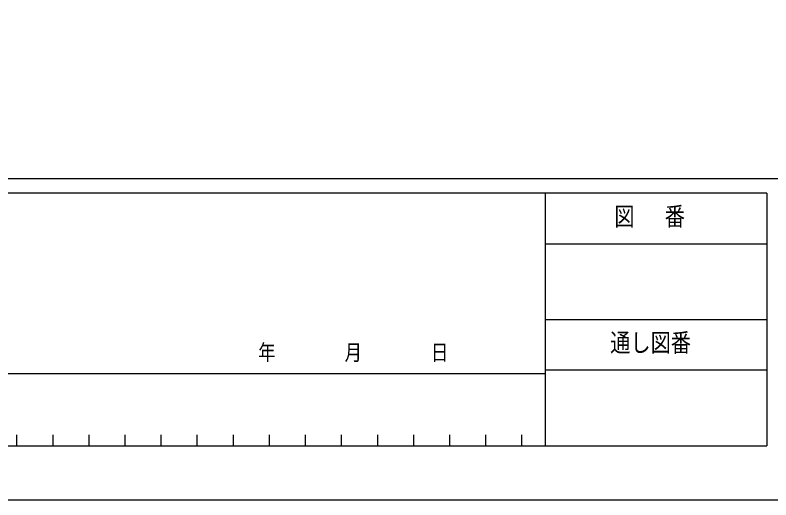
# Model space of a CAD drawing. Units: millimetres, scale not verified. Extents: x -8418 to 8410, y -5948 to 5940.
# Drawn here: x 4966 to 7061, y -5940 to -4596 of the extents above; entities that cross this region are included whole.
import ezdxf
from ezdxf.enums import TextEntityAlignment as Align

# ---------------------------------------------------------------- set-up
doc = ezdxf.new("R2010")
doc.units = ezdxf.units.MM
doc.header["$LTSCALE"] = 30
doc.layers.add('0-6_YKK_ZWAK', color=7, linetype='Continuous')
doc.styles.add('ＭＳ ゴシック', font='')
doc.styles.get('ＭＳ ゴシック').set_extended_font_data('MS Gothic')

msp = doc.modelspace()

# ---------------------------------------------------------------- linework, layer by layer
at = {"layer": '0-6_YKK_ZWAK'}
for p, q in [((7790.04, -5050.3), (-7809.96, -5050.3)), ((6435.04, -5090.3), (4370.04, -5090.3)), ((6435.04, -5090.3), (6435.04, -5790.3)), ((7050.04, -5090.3), (6435.04, -5090.3)), ((7050.04, -5090.3), (7050.04, -5790.3)), ((6435.04, -5230.3), (7050.04, -5230.3)), ((6435.04, -5440.3), (7050.04, -5440.3)), ((4370.04, -5590.3), (6435.04, -5590.3)), ((7050.04, -5580.3), (6435.04, -5580.3)), ((4970.04, -5760.3), (4970.04, -5790.3)), ((5070.04, -5760.3), (5070.04, -5790.3)), ((5170.04, -5760.3), (5170.04, -5790.3)), ((5270.04, -5760.3), (5270.04, -5790.3)), ((5370.04, -5760.3), (5370.04, -5790.3)), ((5470.04, -5760.3), (5470.04, -5790.3)), ((5570.04, -5760.3), (5570.04, -5790.3)), ((5670.04, -5760.3), (5670.04, -5790.3)), ((5770.04, -5760.3), (5770.04, -5790.3)), ((5870.04, -5760.3), (5870.04, -5790.3)), ((5970.04, -5760.3), (5970.04, -5790.3)), ((6070.04, -5760.3), (6070.04, -5790.3)), ((6170.04, -5760.3), (6170.04, -5790.3)), ((6270.04, -5760.3), (6270.04, -5790.3)), ((6370.04, -5760.3), (6370.04, -5790.3)), ((4370.04, -5790.3), (6435.04, -5790.3)), ((6435.04, -5790.3), (7050.04, -5790.3))]:
    msp.add_line(p, q, dxfattribs=at)
msp.add_lwpolyline([(-8410, -5940.3), (8410, -5940.3), (8410, 5939.7), (-8410, 5939.7)], close=True, dxfattribs=at)

# ---------------------------------------------------------------- texts
at = {"layer": '0-6_YKK_ZWAK', "style": 'ＭＳ ゴシック', "width": 0.8}
for s, height, p in [('図\u3000 番', 51.32, (6626.81, -5195.3)), ('通し図番', 51.32, (6615.61, -5545.3)), ('年        月        日', 43.99, (5639.81, -5566.73))]:
    msp.add_text(s, height=height, dxfattribs=at).set_placement(p, align=Align.BOTTOM_LEFT)

doc.saveas('drawing.dxf')
